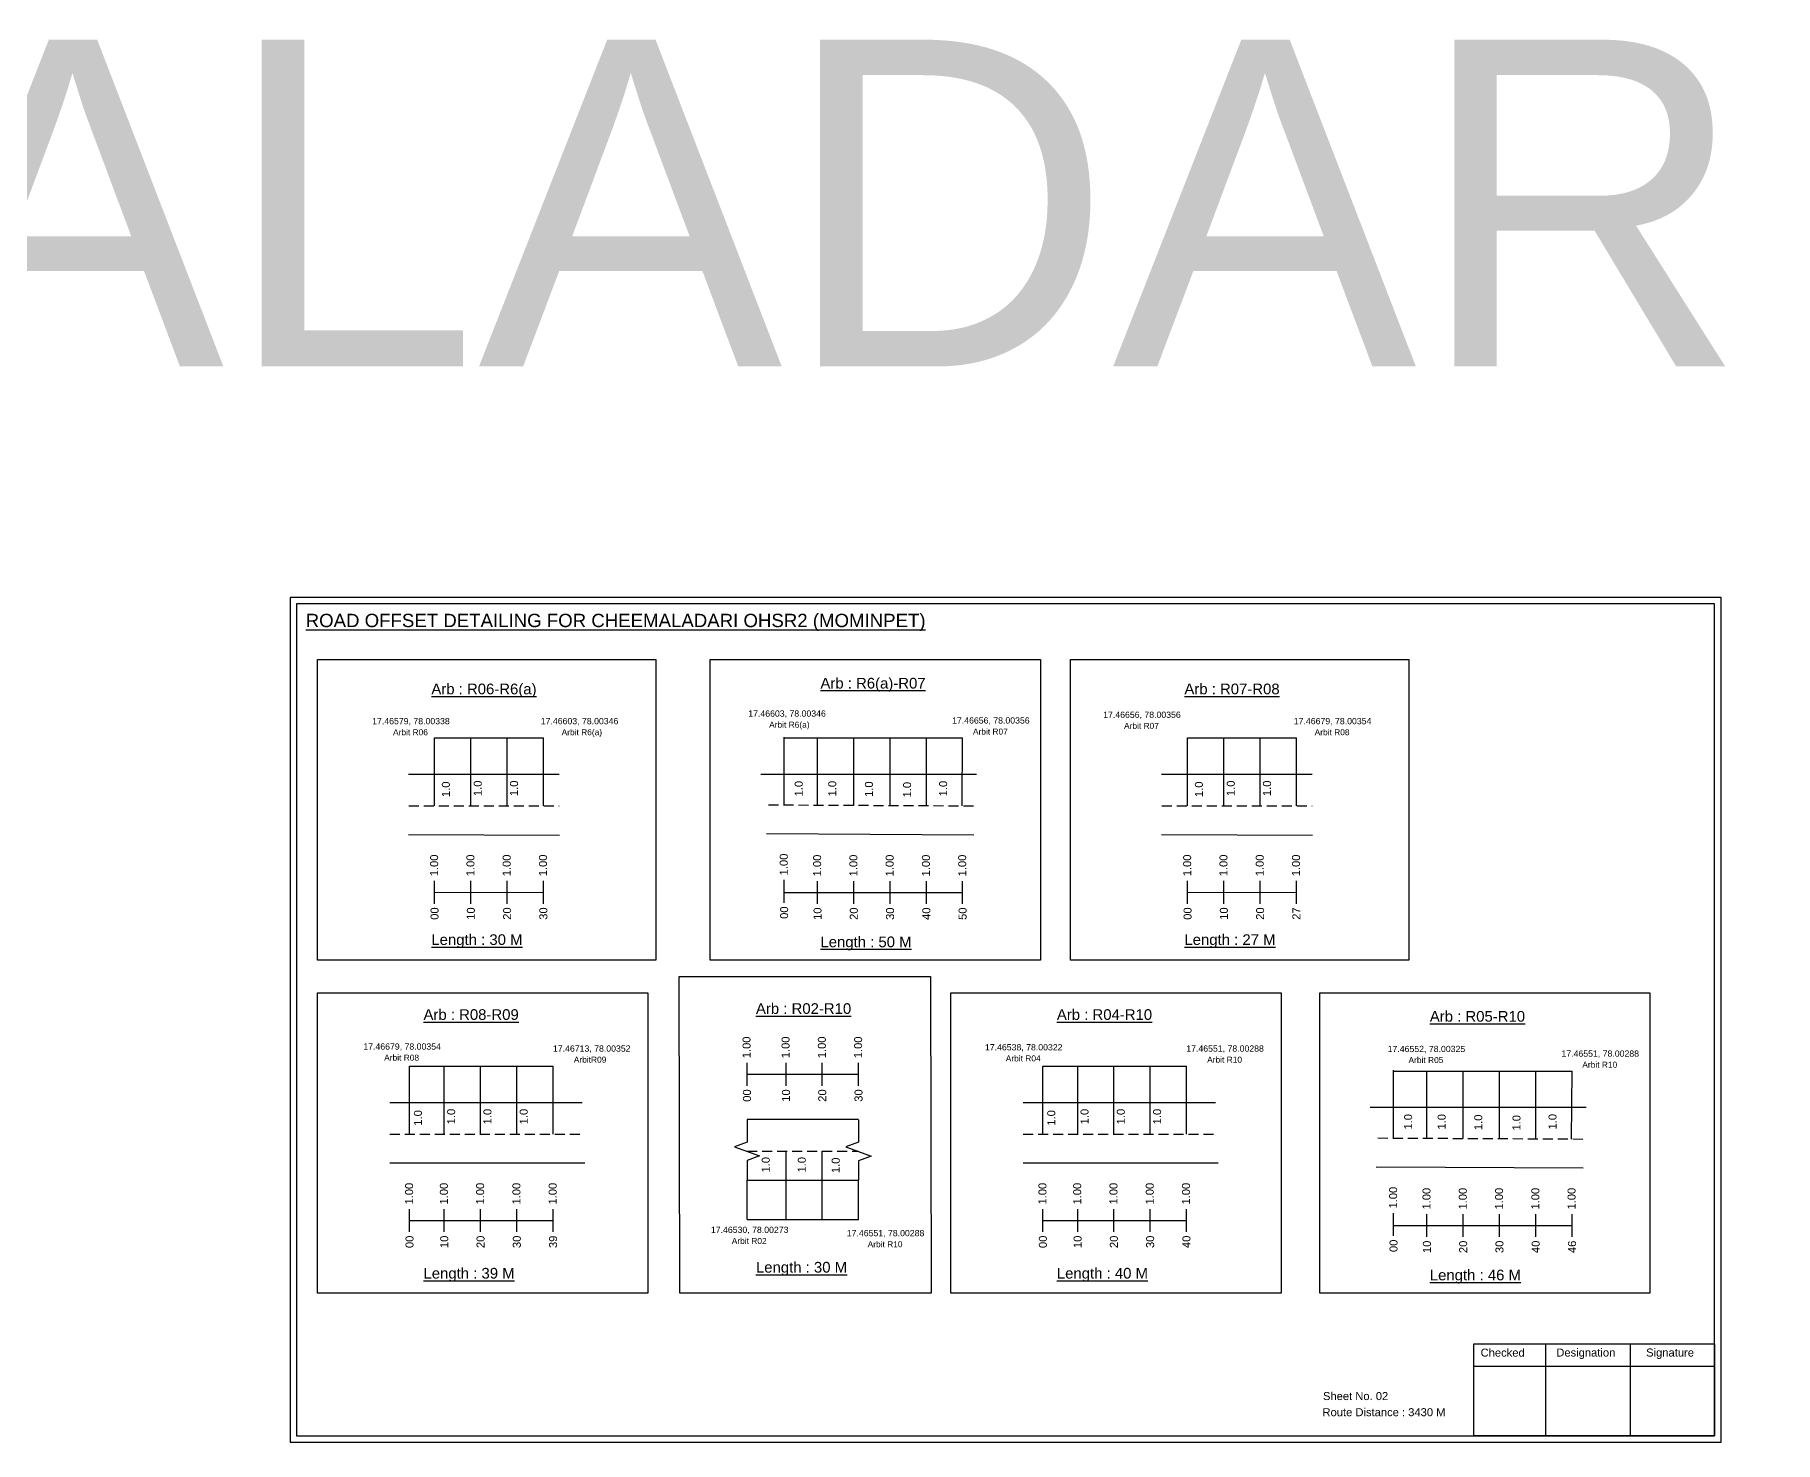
# Model space of a CAD drawing. Header units: inches. Extents: x 183 to 7161, y 301 to 1786.
# Drawn here: x 3785 to 4437, y 369 to 896 of the extents above; entities that cross this region are included whole.
import ezdxf

# ---------------------------------------------------------------- set-up
doc = ezdxf.new("R2010")
doc.units = ezdxf.units.IN
doc.header["$MEASUREMENT"] = 0
doc.linetypes.add('DASHED2', pattern=[0.375, 0.25, -0.125])
doc.layers.add('PDF_Geometry', color=7, linetype='Continuous')
doc.layers.add('PDF_Text', color=5, linetype='Continuous')
doc.styles.add('PDF Arial', font='arial.ttf')
doc.styles.get("Standard").update_dxf_attribs({"font": 'arial.ttf'})

msp = doc.modelspace()

# ---------------------------------------------------------------- linework, layer by layer
for p, q in [((4065.67, 607.52), (4065.67, 633.05)), ((3934.61, 607.26), (3934.61, 632.79)), ((3948.21, 607.26), (3948.21, 632.79)), ((3961.81, 607.26), (3961.81, 632.79)), ((3975.41, 607.26), (3975.41, 632.79)), ((4078.19, 607.47), (4078.19, 632.75)), ((4091.79, 607.41), (4091.79, 632.75)), ((4105.39, 607.47), (4105.39, 632.75)), ((4118.99, 607.22), (4118.99, 632.75)), ((4132.36, 607.25), (4132.59, 632.75)), ((4216.95, 607.26), (4216.95, 632.79)), ((4230.55, 607.26), (4230.55, 632.79)), ((4244.15, 607.26), (4244.15, 632.79)), ((4257.75, 607.26), (4257.75, 632.79)), ((3924.77, 619.14), (3981.26, 619.14)), ((4137.84, 619.08), (4056.88, 619.08)), ((4207.12, 619.14), (4263.61, 619.14)), ((3924.77, 596.46), (3981.48, 596.33)), ((4059.09, 596.87), (4136.82, 596.44)), ((4207.12, 596.46), (4263.83, 596.33)), ((3925.21, 484.17), (3925.21, 509.7)), ((3938.24, 484.17), (3938.24, 509.7)), ((3951.84, 484.17), (3951.84, 509.7)), ((3965.44, 484.17), (3965.44, 509.7)), ((3979.04, 484.17), (3979.04, 509.7)), ((4162.68, 484.17), (4162.68, 509.7)), ((4175.72, 484.17), (4175.72, 509.7)), ((4189.32, 484.17), (4189.32, 509.7)), ((4202.92, 484.17), (4202.92, 509.7)), ((4216.52, 484.17), (4216.52, 509.7)), ((4294.16, 482.59), (4294.16, 508.13)), ((4306.68, 482.54), (4306.68, 507.82)), ((4320.28, 482.49), (4320.28, 507.82)), ((4333.88, 482.55), (4333.88, 507.82)), ((4347.48, 482.29), (4347.48, 507.82)), ((4360.85, 482.32), (4361.08, 507.82)), ((3917.86, 496.05), (3989.9, 496.05)), ((4155.34, 496.05), (4227.37, 496.05)), ((4093.57, 489.6), (4051.74, 489.6)), ((4366.33, 494.15), (4285.37, 494.15)), ((4066.37, 452.18), (4066.37, 477.72)), ((4079.97, 452.18), (4079.97, 477.72)), ((3917.86, 473.36), (3990.9, 473.36)), ((4155.34, 473.36), (4228.37, 473.36)), ((4287.59, 471.95), (4365.31, 471.52)), ((4051.74, 466.92), (4077.3, 466.92)), ((4051.74, 452.18), (4051.74, 466.92)), ((4077.3, 466.92), (4093.57, 466.92)), ((4093.57, 452.18), (4093.57, 466.92))]:
    msp.add_line(p, q)
at = {"color": 5}
for p, q in [((3934.61, 632.79), (3975.41, 632.79)), ((4065.67, 632.75), (4132.59, 632.75)), ((4216.95, 632.79), (4257.75, 632.79)), ((3925.21, 509.7), (3979.04, 509.7)), ((4162.68, 509.7), (4216.52, 509.7)), ((4294.16, 507.82), (4361.08, 507.82)), ((4051.74, 452.18), (4093.57, 452.18))]:
    msp.add_line(p, q, dxfattribs=at)
at = {"linetype": 'DASHED2', "ltscale": 15}
for p, q in [((3924.92, 607.26), (3981.26, 607.26)), ((4059.81, 607.66), (4138.09, 607.25)), ((4207.27, 607.26), (4263.61, 607.26)), ((3917.86, 484.17), (3990.4, 484.17)), ((4155.34, 484.17), (4227.87, 484.17)), ((4051.74, 477.72), (4093.57, 477.72)), ((4288.3, 482.73), (4366.58, 482.32))]:
    msp.add_line(p, q, dxfattribs=at)
at = {"color": 217, "true_color": 0x93278f}
for p, q in [((3934.61, 570.56), (3934.61, 579.11)), ((3934.61, 574.83), (3975.41, 574.84)), ((3948.21, 570.56), (3948.21, 579.11)), ((3961.81, 570.56), (3961.81, 579.11)), ((3975.41, 570.56), (3975.41, 579.11)), ((4065.67, 570.9), (4065.67, 579.46)), ((4065.67, 574.79), (4132.59, 574.8)), ((4078.19, 570.52), (4078.19, 579.07)), ((4091.79, 570.52), (4091.79, 579.07)), ((4105.39, 570.52), (4105.39, 579.07)), ((4118.99, 570.52), (4118.99, 579.07)), ((4132.59, 570.52), (4132.59, 579.07)), ((4216.95, 570.56), (4216.95, 579.11)), ((4216.95, 574.83), (4257.75, 574.84)), ((4230.55, 570.56), (4230.55, 579.11)), ((4244.15, 570.56), (4244.15, 579.11)), ((4257.75, 570.56), (4257.75, 579.11)), ((4051.74, 502.33), (4051.74, 510.88)), ((4066.37, 502.33), (4066.37, 510.88)), ((4079.97, 502.33), (4079.97, 510.88)), ((4093.57, 502.33), (4093.57, 510.88)), ((4051.74, 506.6), (4093.57, 506.6)), ((3925.21, 447.47), (3925.21, 456.02)), ((3925.21, 451.74), (3979.04, 451.75)), ((3938.24, 447.47), (3938.24, 456.02)), ((3951.84, 447.47), (3951.84, 456.02)), ((3965.44, 447.47), (3965.44, 456.02)), ((3979.04, 447.47), (3979.04, 456.02)), ((4162.68, 447.47), (4162.68, 456.02)), ((4162.68, 451.74), (4216.52, 451.75)), ((4175.72, 447.47), (4175.72, 456.02)), ((4189.32, 447.47), (4189.32, 456.02)), ((4202.92, 447.47), (4202.92, 456.02)), ((4216.52, 447.47), (4216.52, 456.02)), ((4294.16, 445.98), (4294.16, 454.53)), ((4306.68, 445.59), (4306.68, 454.15)), ((4320.28, 445.59), (4320.28, 454.15)), ((4333.88, 445.59), (4333.88, 454.15)), ((4347.48, 445.59), (4347.48, 454.15)), ((4361.08, 445.59), (4361.08, 454.15)), ((4294.16, 449.86), (4361.08, 449.87))]:
    msp.add_line(p, q, dxfattribs=at)
for points in [[(3890.75, 662.11), (4017.5, 662.11), (4017.5, 549.43), (3890.75, 549.43)], [(4037.97, 662.11), (4161.77, 662.11), (4161.77, 549.43), (4037.97, 549.43)], [(4173.09, 662.11), (4299.85, 662.11), (4299.85, 549.43), (4173.09, 549.43)], [(4026.28, 543.33), (4120.52, 543.33), (4120.8, 424.5), (4026.56, 424.5)], [(3890.75, 537.18), (4014.55, 537.18), (4014.55, 424.5), (3890.75, 424.5)], [(4128.22, 537.18), (4252.02, 537.18), (4252.02, 424.5), (4128.22, 424.5)], [(4266.46, 537.18), (4390.26, 537.18), (4390.26, 424.5), (4266.46, 424.5)]]:
    msp.add_lwpolyline(points, close=True)
at = {"linetype": 'Continuous'}
for points in [[(4051.74, 489.6), (4051.74, 481.17), (4047, 479.44), (4056.48, 475.99), (4051.74, 474.27), (4051.74, 466.92)], [(4093.57, 489.52), (4093.57, 481.09), (4088.83, 479.37), (4098.31, 475.91), (4093.57, 474.19), (4093.57, 466.84)]]:
    msp.add_lwpolyline(points, dxfattribs=at)
at = {"layer": 'PDF_Geometry'}
for points in [[(3880.49, 685.35), (3880.49, 368.64), (4416.96, 368.64), (4416.96, 685.35)], [(3882.81, 683.03), (3882.81, 371.06), (4414.54, 371.06), (4414.54, 683.03)]]:
    msp.add_lwpolyline(points, close=True, dxfattribs=at)
at = {"layer": 'PDF_Geometry', "color": 242, "true_color": 0xcc1f26}
msp.add_lwpolyline([(4414.54, 370.97), (4324.2, 370.97), (4324.2, 405.58), (4414.54, 405.58)], close=True, dxfattribs=at)
for points in [[(4351.18, 405.58), (4351.18, 370.97)], [(4382.91, 405.58), (4382.91, 370.97)], [(4324.2, 397.21), (4414.54, 397.21)]]:
    msp.add_lwpolyline(points, dxfattribs=at)

# ---------------------------------------------------------------- texts
for s, height, p in [('CHEEMALADARI 2', 122.5352, (3123.45, 772.03)), ('Sheet No. 02', 3, (4267.7, 384.44)), ('Route Distance : 3430 M', 3, (4267.51, 378.39))]:
    msp.add_text(s, height=height).set_placement(p)
at = {"color": 242, "true_color": 0xcd2027}
for s, height, p in [('%%UROAD OFFSET DETAILING FOR CHEEMALADARI OHSR2 (MOMINPET)', 5, (3886.26, 674.28)), ('%%UArb : R06-R6(a)', 4, (3933.39, 649.1)), ('%%UArb : R6(a)-R07', 4, (4079.27, 651.26)), ('%%UArb : R07-R08', 4, (4215.74, 649.1)), ('%%ULength : 30 M', 4, (3933.39, 555.1)), ('%%ULength : 50 M', 4, (4079.27, 554.26)), ('%%ULength : 27 M', 4, (4215.74, 555.1)), ('%%UArb : R08-R09', 4, (3930.44, 527)), ('%%UArb : R02-R10', 4, (4055.09, 529.25)), ('%%UArb : R04-R10', 4, (4167.92, 527)), ('%%UArb : R05-R10', 4, (4307.76, 526.33)), ('%%ULength : 39 M', 4, (3930.44, 430)), ('%%ULength : 30 M', 4, (4055.09, 432.25)), ('%%ULength : 40 M', 4, (4167.92, 430)), ('%%ULength : 46 M', 4, (4307.76, 429.33))]:
    msp.add_text(s, height=height, dxfattribs=at).set_placement(p)
at = {"color": 5}
for s, height, p in [('17.46579, 78.00338', 2.34, (3911.2, 637.87)), ('17.46603, 78.00346', 2.34, (3974.41, 637.87)), ('17.46603, 78.00346', 2.34, (4052.21, 640.71)), ('17.46656, 78.00356', 2.34, (4128.63, 638.12)), ('17.46656, 78.00356', 2.34, (4185.29, 640.26)), ('17.46679, 78.00354', 2.34, (4256.76, 637.87)), ('Arbit R06', 2.246, (3919.02, 633.74)), ('Arbit R6(a)', 2.2464, (3982.23, 633.75)), ('Arbit R6(a)', 2.2464, (4060.03, 636.58)), ('Arbit R07', 2.246, (4136.45, 633.99)), ('Arbit R07', 2.246, (4193.11, 636.14)), ('Arbit R08', 2.246, (4264.58, 633.75)), ('17.46679, 78.00354', 2.34, (3907.88, 515.84)), ('17.46713, 78.00352', 2.34, (3978.98, 515.09)), ('17.46538, 78.00322', 2.34, (4140.95, 515.56)), ('17.46551, 78.00288', 2.34, (4216.45, 515.09)), ('17.46552, 78.00325', 2.34, (4291.95, 514.93)), ('17.46551, 78.00288', 2.34, (4357.12, 513.19)), ('Arbit R08', 2.246, (3915.7, 511.72)), ('ArbitR09', 2.246, (3986.8, 510.96)), ('Arbit R04', 2.246, (4148.77, 511.43)), ('Arbit R10', 2.246, (4224.27, 510.96)), ('Arbit R05', 2.246, (4299.77, 510.81)), ('Arbit R10', 2.246, (4364.94, 509.06)), ('17.46530, 78.00273', 2.34, (4038.2, 447.11)), ('Arbit R02', 2.246, (4046.02, 442.99)), ('17.46551, 78.00288', 2.34, (4089.15, 445.88)), ('Arbit R10', 2.246, (4096.97, 441.76))]:
    msp.add_text(s, height=height, dxfattribs=at).set_placement(p)
for p in [(3940.32, 610.57), (3952.27, 610.93), (3965.87, 610.93), (4072.63, 610.8), (4085.2, 610.8), (4098.94, 610.61), (4113.26, 610.41), (4126.77, 610.83), (4222.67, 610.57), (4234.62, 610.93), (4248.22, 610.93), (3929.84, 487.34), (3942.31, 487.84), (3955.91, 487.84), (3969.51, 487.84), (4167.32, 487.34), (4179.79, 487.84), (4193.39, 487.84), (4206.99, 487.84), (4301.12, 485.87), (4313.7, 485.87), (4327.43, 485.68), (4341.75, 485.49), (4355.26, 485.9), (4060.26, 469.76), (4073.77, 469.76), (4086.49, 469.55)]:
    msp.add_text('1.0', height=3, rotation=90).set_placement(p)
at = {"color": 217, "true_color": 0x93278f}
for s, p in [('1.00', (3935.93, 580.85)), ('1.00', (3949.53, 580.85)), ('1.00', (3963.13, 580.85)), ('1.00', (3976.73, 580.85)), ('1.00', (4067, 581.2)), ('1.00', (4079.52, 580.81)), ('1.00', (4093.12, 580.81)), ('1.00', (4106.72, 580.81)), ('1.00', (4120.32, 580.81)), ('1.00', (4133.92, 580.81)), ('1.00', (4218.28, 580.85)), ('1.00', (4231.88, 580.85)), ('1.00', (4245.48, 580.85)), ('1.00', (4259.08, 580.85)), ('00', (3936.08, 564.53)), ('10', (3949.68, 564.53)), ('20', (3963.28, 564.53)), ('30', (3976.88, 564.53)), ('00', (4067.15, 564.88)), ('10', (4079.67, 564.49)), ('20', (4093.27, 564.49)), ('30', (4106.87, 564.49)), ('40', (4120.47, 564.49)), ('50', (4134.07, 564.49)), ('00', (4218.43, 564.53)), ('10', (4232.03, 564.53)), ('20', (4245.63, 564.53)), ('27', (4259.23, 564.53)), ('1.00', (4053.07, 512.62)), ('1.00', (4067.7, 512.62)), ('1.00', (4081.3, 512.62)), ('1.00', (4094.9, 512.62)), ('00', (4053.22, 496.3)), ('10', (4067.85, 496.3)), ('20', (4081.45, 496.3)), ('30', (4095.05, 496.3)), ('1.00', (3926.53, 457.76)), ('1.00', (3939.57, 457.76)), ('1.00', (3953.17, 457.76)), ('1.00', (3966.77, 457.76)), ('1.00', (3980.37, 457.76)), ('1.00', (4164.01, 457.76)), ('1.00', (4177.04, 457.76)), ('1.00', (4190.64, 457.76)), ('1.00', (4204.24, 457.76)), ('1.00', (4217.84, 457.76)), ('1.00', (4295.49, 456.27)), ('1.00', (4308.01, 455.88)), ('1.00', (4321.61, 455.88)), ('1.00', (4335.21, 455.88)), ('1.00', (4348.81, 455.88)), ('1.00', (4362.41, 455.88)), ('00', (3926.69, 441.44)), ('10', (3939.72, 441.44)), ('20', (3953.32, 441.44)), ('30', (3966.92, 441.44)), ('39', (3980.52, 441.44)), ('00', (4164.16, 441.44)), ('10', (4177.19, 441.44)), ('20', (4190.79, 441.44)), ('30', (4204.39, 441.44)), ('40', (4217.99, 441.44)), ('00', (4295.64, 439.95)), ('10', (4308.16, 439.56)), ('20', (4321.76, 439.56)), ('30', (4335.36, 439.56)), ('40', (4348.96, 439.56)), ('46', (4362.56, 439.56))]:
    msp.add_text(s, height=3, rotation=90, dxfattribs=at).set_placement(p)
at = {"layer": 'PDF_Text', "color": 7, "attachment_point": 7, "style": 'PDF Arial'}
for s, insert, char_height in [('Checked', (4326.8, 400.69), 3.001), ('Designation', (4355.18, 399.86), 3.0006), ('Signature', (4388.86, 399.86), 3.001)]:
    msp.add_mtext(s, dxfattribs=dict(at, insert=insert, char_height=char_height))

doc.saveas('drawing.dxf')
